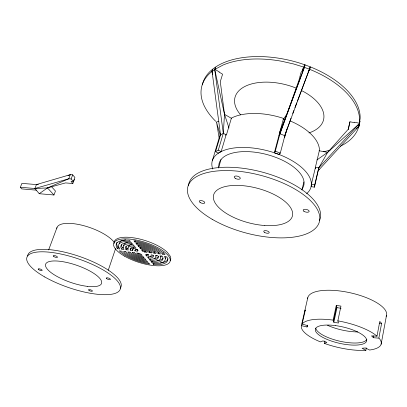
<?xml version="1.0" encoding="UTF-8"?>
<svg xmlns="http://www.w3.org/2000/svg" width="407" height="407" viewBox="0 0 407 407"><rect width="100%" height="100%" fill="white"/><g stroke="black" fill="none" stroke-linecap="round" stroke-linejoin="round"><path stroke-width="0.61" d="M134.88 250.844L135.373 249.812L137.118 249.374L138.11 250.554L137.205 251.134L134.88 250.844L135.236 249.761M315.369 168.544L315.415 167.572M215.542 151.699L220.558 134.971L212.042 71.398L212.78 69.068L215.451 67.119L214.713 69.455L223.311 133.328L226.129 134.829L221.143 151.623L218.381 153.18L215.542 151.699L218.294 150.127L223.311 133.328L224.506 114.316L220.289 81.614L222.583 74.206L219.058 72.08M220.64 133.71L220.558 134.971L223.311 133.328M354.187 122.227L359.401 123.189C360.48 115.069 357.28 107.026 352.767 100.417A81.034 44.287 14.2 0 0 311.152 69.933L309.788 69.399L308.15 71.79M319.124 169.21L318.498 170.304L358.943 126.241L359.986 121.184L359.457 123.55L318.798 167.796L315.486 167.236L311.401 184.157L311.136 186.594L314.458 187.179L318.798 167.796L327.63 152.386L348.219 129.294L349.928 121.8L354.202 122.583M315.344 168.488L315.486 167.236M314.458 187.179L314.743 184.742L318.798 167.796M349.928 121.8L348.29 129.66M381.13 344.195L386.482 315.466M378.866 337.983L381.624 323.311L379.782 321.449L376.999 336.162L371.535 335.897L373.412 337.708L379.054 338.181A40.939 13.004 12.9 0 1 369.587 350.03L365.466 347.965L362.108 348.26L365.857 350.356L366.331 347.914M373.412 337.708L373.763 335.882M359.401 123.189L360.154 118.396A80.927 44.439 14.1 0 0 311.787 67.47L310.424 66.936L309.117 68.859M337.851 320.858L340.959 306.115L336.279 305.413L333.14 320.121L333.852 322.298L338.512 323.031L337.851 320.858L338.4 320.955A40.939 13.004 12.9 0 1 376.775 335.958L376.999 336.162M333.852 322.298L336.955 307.661L336.279 305.413M333.491 321.215L336.62 306.537M365.857 350.356L365.476 350.381A40.939 13.004 12.9 0 1 324.761 343.544L324.328 343.381L324.842 340.995M340.527 146.174L343.869 144.373A81.034 44.287 14.2 0 0 358.648 126.994L359.335 123.901L359.172 124.639M358.811 126.262L359.325 123.947M324.328 343.381L326.882 342.373L323 340.878L320.467 341.9L320.05 341.732A40.939 13.004 12.9 0 1 301.394 325.636L306.995 326.974L307.412 325.132M301.394 325.636L307.794 297.685M306.995 326.974L307.677 325.615L302.101 324.12L305.336 309.976L304.67 311.401M315.435 167.089L319.464 150.147A50.127 25.493 14.5 0 0 290.267 120.976M301.923 189.947L303.887 181.96M309.788 69.399L310.424 66.936M225.417 135.18L226.531 134.59L231.42 118.101L231.792 117.898A50.127 25.493 14.5 0 1 282.89 118.218L283.516 118.437L274.343 152.793L279.339 154.614L279.655 153.419M279.339 154.614L280.301 153.063L284.88 135.658L291 118.147M284.63 137.525L286.869 129.014M303.017 68.442L302.533 70.279L300.961 72.624L298.921 80.377L279.919 133.837L275.285 151.231L274.343 152.793M219.251 71.942L214.947 69.343L215.679 67.002L216.448 66.473A80.927 44.439 14.1 0 1 300.351 63.299L304.757 64.805L304.115 67.262L302.182 70.146M284.234 136.727L309.452 69.241L310.088 66.779L305.133 64.906L279.919 133.837L278.968 135.445M218.508 167.994L221.006 159.554M212.413 160.434L220.396 133.852M162.769 254.283L160.704 252.279A24.456 8.659 17.8 0 0 138.599 242.592L134.89 241.967L133.908 240.786L134.87 240.893A26.903 9.524 17.8 0 1 164.484 253.861L165.038 254.563L162.769 254.283L163.288 252.63M158.303 253.734L156.878 252.36A19.561 6.924 17.8 0 0 139.26 244.653L136.772 244.231L135.836 243.101L138.929 243.625A22.009 7.794 17.8 0 1 158.791 252.32L160.536 254.009L158.303 253.734L158.822 252.081M151.842 262.347L150.977 261.304L153.144 261.431A19.561 6.924 17.8 0 0 160.5 256.868L159.966 255.901L162.174 256.176L162.841 257.397A22.009 7.794 17.8 0 1 154.528 262.505L151.842 262.347L152.182 261.274M153.597 264.458L152.706 263.385L155.912 263.578A24.456 8.659 17.8 0 0 165.191 257.921L164.392 256.451L166.956 257A26.903 9.524 17.8 0 1 154.523 264.57L153.597 264.458L153.932 263.39M150.107 260.256L149.257 259.239L151.872 259.178A14.672 5.194 17.8 0 0 155.922 256.476L155.56 255.352L157.758 255.627L158.16 256.344A17.114 6.059 17.8 0 1 151.75 260.353L150.107 260.256L150.448 259.183M153.968 253.2L151.714 251.465A14.672 5.194 17.8 0 0 141.575 247.1L138.624 246.459L137.708 245.355L139.591 245.675A17.114 6.059 17.8 0 1 154.975 252.401L156.079 253.459L153.968 253.2L154.487 251.551M149.435 252.64L149.308 252.518A9.778 3.46 17.8 0 0 140.568 248.708L139.565 247.588L140.242 247.7A12.225 4.329 17.8 0 1 151.19 252.477L151.643 252.915L149.435 252.64L149.786 251.546M148.352 258.15L147.538 257.092A9.778 3.46 17.8 0 0 151.134 255.708L151.15 254.807L153.485 255.296A12.225 4.329 17.8 0 1 148.947 258.18L148.352 258.15L148.865 256.527M144.765 252.065L147.115 252.355L144.648 250.951L141.458 249.862L142.445 251.048L144.765 252.065L145.116 250.971M146.52 255.947L145.558 254.792L146.479 254.222L148.825 254.517L148.285 255.53L147.334 255.871L146.52 255.947L147.039 254.324L147.858 254.243M142.445 251.048L142.796 249.954M140.486 248.692L140.842 247.598M136.772 244.231L137.139 243.127M138.624 246.459L138.985 245.355M137.205 251.134L137.739 249.501L135.994 249.288M134.89 241.967L135.256 240.858M132.58 250.559L132.545 249.644A9.778 3.46 17.8 0 1 136.06 248.199L135.205 247.095L134.6 247.064A12.225 4.329 17.8 0 0 130.271 250.081L132.58 250.559L132.936 249.476M130.403 250.295L130.805 248.453M126.109 249.766L125.656 249.043A17.114 6.059 17.8 0 1 131.665 244.79L133.293 244.866L134.208 245.95L131.614 246.047A14.672 5.194 17.8 0 0 127.813 248.891L128.251 250.025L126.109 249.766L126.648 248.143L126.195 247.42A17.099 6.085 17.8 0 1 126.012 246.266M121.835 249.237L121.057 248.011A22.009 7.794 17.8 0 1 128.698 242.496L131.385 242.618L132.341 243.742L130.184 243.645A19.561 6.924 17.8 0 0 123.357 248.524L123.972 249.501L121.835 249.237L122.375 247.619L121.601 246.388A21.988 7.825 17.8 0 1 121.352 244.724M108.277 270.207L115.578 248.601M117.445 248.692L117.226 248.443A26.903 9.524 17.8 0 1 128.541 240.201L129.421 240.293L130.423 241.483L127.208 241.341A24.456 8.659 17.8 0 0 118.758 247.492L119.709 248.972L117.445 248.692L117.989 247.085L117.765 246.83A26.882 9.57 17.8 0 1 117.013 242.109M74.374 179.395L72.838 183.501L71.032 181.395L73.367 181.578L74.908 177.452L72.69 174.827L70.35 174.649L36.457 184.569L21.917 183.379L20.35 187.276L21.744 188.904L36.274 190.145M48.636 249.934L56.975 227.61M73.367 181.578L71.139 178.963L72.69 174.827M279.472 132.55L286.676 114.57L304.487 67.369L309.452 69.241L297.41 101.068M292.73 113.446L293.844 110.501M294.958 107.555L296.744 102.839M20.35 187.276L34.91 188.507L39.235 193.707L53.953 194.994L55.459 191.046L51.44 186.594M72.838 183.501L65.517 182.916L47.482 187.907L34.91 188.507L36.457 184.569L38.344 184.473M302.101 324.12L302.187 323.972A40.939 13.004 12.9 0 1 332.651 320.05L333.14 320.121M304.115 65.771L304.757 64.805M303.831 66.855L305.133 64.906M283.18 119.541L286.676 114.57M316.926 159.915L327.63 152.386L359.457 123.55L358.943 126.241L356.15 128.775M39.235 193.707L47.482 187.907L68.788 178.78L71.139 178.963M214.947 69.343L223.072 65.018A81.034 44.287 14.2 0 1 281.761 61.279L293.783 64.016L304.08 67.206M68.04 175.651L70.35 174.649L68.788 178.78L34.91 188.507M330.087 150.112L329.06 150.422A81.034 44.287 14.2 0 1 323.194 151.775M216.443 121.978L218.864 121.428M379.212 323.219L381.624 323.311M117.989 247.085L119.119 247.222M122.375 247.619L123.443 247.751M126.648 248.143L128.251 248.341M130.937 248.667L133.114 248.936L133.079 248.016A9.773 3.475 17.8 0 1 134.88 246.764M336.955 307.661L341.046 308.267M311.401 184.157L314.743 184.742M319.063 150.738L327.63 152.386M275.285 151.231L280.301 153.063M279.919 133.837L284.88 135.658M218.294 150.127L221.143 151.623M212.719 74.496L212.042 71.398L214.713 69.455L224.506 114.316L231.619 118.457M215.679 121.276C211.111 116.773 207.051 111.676 204.248 105.881A81.034 44.287 14.2 0 1 209.773 73.346L211.889 71.556L212.627 69.231L210.511 71.027A80.927 44.439 14.1 0 0 202.32 84.824M47.482 187.907L53.953 194.994M224.506 114.316L228.973 127.991M220.345 135.607L216.539 122.186L219.185 138.288M170.141 260.699A29.574 10.526 17.8 0 0 170.172 256.125L167.44 252.457A29.574 10.526 17.8 0 0 134.493 237.968L128.856 237.312A29.574 10.526 17.8 0 0 114.153 243.554M153.159 255.744A12.215 4.345 17.8 0 1 150.051 256.537M128.363 246.795A14.657 5.215 17.8 0 1 132.153 244.404M156.385 255.301A14.657 5.215 17.8 0 1 155.967 256.115M123.677 245.899A19.546 6.955 17.8 0 1 127.294 242.43M161.126 255.891A19.546 6.955 17.8 0 1 160.928 257.102M162.993 258.308A21.988 7.825 17.8 0 1 156.817 260.811M119.119 243.462A24.435 8.7 17.8 0 1 123.474 240.242M124.003 240.115A24.435 8.7 17.8 0 1 125.773 239.83M165.817 256.903A24.435 8.7 17.8 0 1 165.563 258.613M168.086 258.776A26.882 9.57 17.8 0 1 160.307 262.907M158.613 256.344A17.099 6.085 17.8 0 1 154.167 258.613M56.802 228.358A31.12 10.836 19.2 0 1 81.542 225.122A31.12 10.836 19.2 0 1 113.914 241.946M27.64 255.957A49.232 15.263 18.9 0 1 80.123 256.669A49.232 15.263 18.9 0 1 120.248 288.242M188.446 185.775A67.938 29.945 14.9 0 1 262.113 172.069A67.938 29.945 14.9 0 1 319.414 220.543M307.667 298.652A40.339 14.031 12.5 0 1 350.692 292.887A40.339 14.031 12.5 0 1 386.116 316.397M357.814 331.934A28.429 9.458 12.7 0 1 327.513 325.29M366.834 339.402A26.272 8.399 12.9 0 1 347.817 342.587L344.378 342.099A26.272 8.399 12.9 0 1 315.781 328.128M358.984 125.239A80.927 44.439 14.1 0 1 358.343 127.004M301.241 90.41A45.681 24.903 14.2 0 1 308.944 132.921M240.568 114.754A45.681 24.903 14.2 0 1 245.599 86.116A45.681 24.903 14.2 0 1 296.332 88.197M212.739 168.986A51.068 24.079 14.7 0 1 267.709 150.804A51.068 24.079 14.7 0 1 306.669 193.64M218.854 166.85A43.753 20.625 14.7 0 1 267.384 154.665A43.753 20.625 14.7 0 1 301.836 189.331M264.809 225.519L262.24 225.295A40.792 17.801 14.9 0 1 214.458 201.668A40.792 17.801 14.9 0 1 243.396 185.729A40.792 17.801 14.9 0 1 291.458 209.208L292.053 210.607A40.792 17.801 14.9 0 1 264.809 225.519M149.364 263.945L148.443 263.833A26.903 9.524 17.8 0 1 119.948 251.531L119.348 250.849L121.495 251.114L123.647 253.068A24.456 8.659 17.8 0 0 144.928 262.25L148.463 262.871L149.364 263.945M125.763 251.648L123.626 251.384L125.437 253.027A22.009 7.794 17.8 0 0 144.627 261.314L147.593 261.838L146.718 260.795L144.322 260.378A19.561 6.924 17.8 0 1 127.233 252.991L125.763 251.648M129.95 252.167L127.905 251.913L129.039 252.951A17.114 6.059 17.8 0 0 144.017 259.432L145.838 259.747L144.968 258.715L142.109 258.084A14.672 5.194 17.8 0 1 132.214 253.866L129.95 252.167M134.361 252.716L132.204 252.447L132.667 252.874A12.225 4.329 17.8 0 0 143.406 257.529L144.068 257.641L143.096 256.568A9.778 3.46 17.8 0 1 134.488 252.833L134.361 252.716M138.955 253.286L136.635 253.001L139.087 254.38L142.226 255.454L141.254 254.294L138.955 253.286M87.332 286.36L85.638 286.136A29.569 9.076 18.9 0 1 48.255 270.177A29.569 9.076 18.9 0 1 61.203 261.442A29.569 9.076 18.9 0 1 98.759 277.279L99.588 278.149A29.569 9.076 18.9 0 1 87.332 286.36M335.643 325.646L333.847 325.407A26.302 8.349 12.9 0 0 315.791 331.593A26.302 8.349 12.9 0 0 343.951 344.18L347.39 344.673A26.302 8.349 12.9 0 0 366.203 338.604A26.302 8.349 12.9 0 0 337.444 325.89L335.643 325.646M124.384 256.084A29.599 10.48 17.8 0 0 169.989 261.681A29.599 10.48 17.8 0 0 131.364 239.27A29.599 10.48 17.8 0 0 124.384 256.084M44.724 276.953A49.298 15.145 18.9 0 0 120.019 289.733A49.298 15.145 18.9 0 0 56.008 253.103A49.298 15.145 18.9 0 0 44.724 276.953M38.741 269.693A2.116 0.631 19.5 0 0 42.109 270.487A2.116 0.631 19.5 0 0 39.683 268.885A2.116 0.631 19.5 0 0 38.741 269.693M89.113 290.481A2.066 0.611 18.4 0 0 92.379 291.153A2.066 0.611 18.4 0 0 89.911 289.642A2.066 0.611 18.4 0 0 89.113 290.481M106.761 278.724A2.188 0.687 18.2 0 0 110.328 279.553A2.188 0.687 18.2 0 0 108.008 277.915A2.188 0.687 18.2 0 0 106.761 278.724M53.836 256.542A2.244 0.712 19.5 0 0 57.402 257.331A2.244 0.712 19.5 0 0 54.808 255.591A2.244 0.712 19.5 0 0 53.836 256.542M212.149 219.261A68.055 29.752 14.9 0 0 319.052 222.827A68.055 29.752 14.9 0 0 229.665 170.64A68.055 29.752 14.9 0 0 212.149 219.261M200.178 202.503A2.874 1.226 16.6 0 0 204.736 202.895A2.874 1.226 16.6 0 0 201.124 200.575A2.874 1.226 16.6 0 0 200.178 202.503M264.713 232.489A2.818 1.16 14.4 0 0 269.18 232.728A2.818 1.16 14.4 0 0 265.537 230.632A2.818 1.16 14.4 0 0 264.713 232.489M303.937 211.274A3.068 1.358 13.1 0 0 309.025 211.706A3.068 1.358 13.1 0 0 305.53 209.284A3.068 1.358 13.1 0 0 303.937 211.274M235.221 178.286A3.129 1.445 15.6 0 0 240.227 178.571A3.129 1.445 15.6 0 0 236.325 176.002A3.129 1.445 15.6 0 0 235.221 178.286"/></g></svg>
